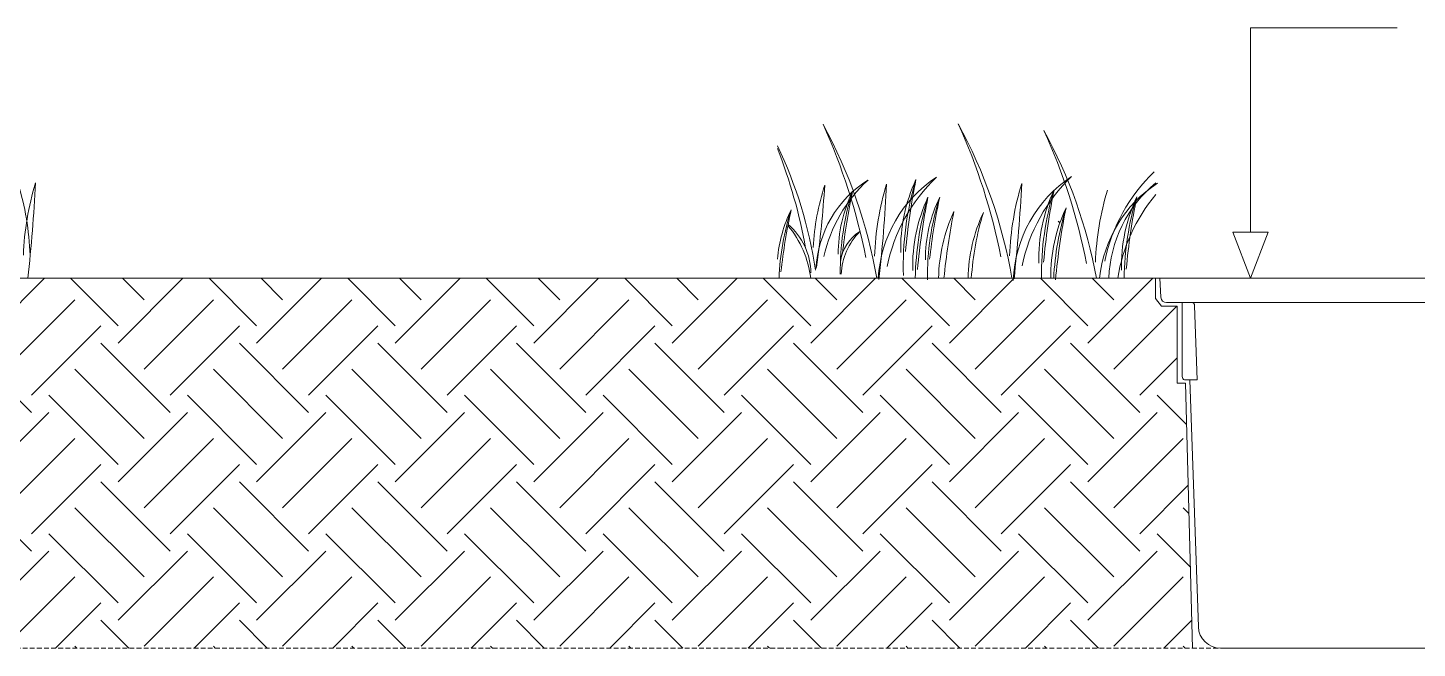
# Model space of a CAD drawing. Header units: millimetres. Extents: x 6388 to 10588, y 8 to 2978.
# Drawn here: x 8404 to 8989, y 944 to 1205 of the extents above; entities that cross this region are included whole.
import ezdxf

# ---------------------------------------------------------------- set-up
doc = ezdxf.new("R2010")
doc.units = ezdxf.units.MM
doc.linetypes.add('JIS_02_2.0', pattern=[3, 2, -1])

msp = doc.modelspace()

# ---------------------------------------------------------------- linework, layer by layer
at = {"lineweight": 5}
for p, q in [((8919.14, 1119.27), (8919.14, 1205.36)), ((8919.14, 1205.36), (8980.89, 1205.36)), ((8911.69, 1119.27), (8919.14, 1099.89)), ((8926.59, 1119.27), (8911.69, 1119.27)), ((8926.59, 1119.27), (8919.14, 1099.89)), ((7208.58, 1099.89), (9233.23, 1099.89)), ((8403.93, 1099.89), (8413.47, 1099.89))]:
    msp.add_line(p, q, dxfattribs=at)
at = {"linetype": 'Continuous', "lineweight": 5}
for p, q in [((8383.63, 1072.58), (8410.94, 1099.89)), ((8442, 1079.88), (8421.98, 1099.89)), ((8442, 1072.58), (8469.32, 1099.89)), ((8452.95, 1090.82), (8443.87, 1099.89)), ((8500.37, 1079.88), (8480.36, 1099.89)), ((8500.37, 1072.58), (8527.69, 1099.89)), ((8511.32, 1090.82), (8502.25, 1099.89)), ((8558.75, 1079.88), (8538.73, 1099.89)), ((8558.75, 1072.58), (8586.06, 1099.89)), ((8569.69, 1090.82), (8560.62, 1099.89)), ((8617.12, 1079.88), (8597.1, 1099.89)), ((8617.12, 1072.58), (8644.43, 1099.89)), ((8628.06, 1090.82), (8618.99, 1099.89)), ((8675.49, 1079.88), (8655.47, 1099.89)), ((8675.49, 1072.58), (8702.8, 1099.89)), ((8686.43, 1090.82), (8677.36, 1099.89)), ((8733.86, 1079.88), (8713.84, 1099.89)), ((8733.86, 1072.58), (8761.17, 1099.89)), ((8744.81, 1090.82), (8735.73, 1099.89)), ((8792.23, 1079.88), (8772.21, 1099.89)), ((8792.23, 1072.58), (8819.55, 1099.89)), ((8803.18, 1090.82), (8794.1, 1099.89)), ((8850.6, 1079.88), (8830.59, 1099.89)), ((8850.6, 1072.58), (8877.92, 1099.89)), ((8861.55, 1090.82), (8852.48, 1099.89)), ((8394.58, 1061.63), (8423.76, 1090.82)), ((8452.95, 1061.63), (8482.13, 1090.82)), ((8511.32, 1061.63), (8540.5, 1090.82)), ((8569.69, 1061.63), (8598.88, 1090.82)), ((8628.06, 1061.63), (8657.25, 1090.82)), ((8686.43, 1061.63), (8715.62, 1090.82)), ((8744.81, 1061.63), (8773.99, 1090.82)), ((8803.18, 1061.63), (8832.36, 1090.82)), ((8861.55, 1061.63), (8888.02, 1088.11)), ((8405.52, 1050.69), (8434.71, 1079.88)), ((8463.89, 1050.69), (8493.08, 1079.88)), ((8522.26, 1050.69), (8551.45, 1079.88)), ((8580.63, 1050.69), (8609.82, 1079.88)), ((8639.01, 1050.69), (8668.19, 1079.88)), ((8697.38, 1050.69), (8726.56, 1079.88)), ((8755.75, 1050.69), (8784.94, 1079.88)), ((8814.12, 1050.69), (8843.31, 1079.88)), ((8405.52, 1043.39), (8376.33, 1072.58)), ((8463.89, 1043.39), (8434.71, 1072.58)), ((8522.26, 1043.39), (8493.08, 1072.58)), ((8580.63, 1043.39), (8551.45, 1072.58)), ((8639.01, 1043.39), (8609.82, 1072.58)), ((8697.38, 1043.39), (8668.19, 1072.58)), ((8755.75, 1043.39), (8726.56, 1072.58)), ((8814.12, 1043.39), (8784.94, 1072.58)), ((8872.49, 1043.39), (8843.31, 1072.58)), ((8872.49, 1050.69), (8888.21, 1066.41)), ((8452.95, 1032.45), (8423.76, 1061.63)), ((8511.32, 1032.45), (8482.13, 1061.63)), ((8569.69, 1032.45), (8540.5, 1061.63)), ((8628.06, 1032.45), (8598.88, 1061.63)), ((8686.43, 1032.45), (8657.25, 1061.63)), ((8744.81, 1032.45), (8715.62, 1061.63)), ((8803.18, 1032.45), (8773.99, 1061.63)), ((8861.55, 1032.45), (8832.36, 1061.63)), ((8442, 1021.5), (8412.82, 1050.69)), ((8500.37, 1021.5), (8471.19, 1050.69)), ((8558.75, 1021.5), (8529.56, 1050.69)), ((8617.12, 1021.5), (8587.93, 1050.69)), ((8675.49, 1021.5), (8646.3, 1050.69)), ((8733.86, 1021.5), (8704.67, 1050.69)), ((8792.23, 1021.5), (8763.05, 1050.69)), ((8850.6, 1021.5), (8821.42, 1050.69)), ((8892.2, 1038.28), (8879.79, 1050.69)), ((8383.63, 1014.21), (8412.82, 1043.39)), ((8442, 1014.21), (8471.19, 1043.39)), ((8500.37, 1014.21), (8529.56, 1043.39)), ((8558.75, 1014.21), (8587.93, 1043.39)), ((8617.12, 1014.21), (8646.3, 1043.39)), ((8675.49, 1014.21), (8704.67, 1043.39)), ((8733.86, 1014.21), (8763.05, 1043.39)), ((8792.23, 1014.21), (8821.42, 1043.39)), ((8850.6, 1014.21), (8879.79, 1043.39)), ((8394.58, 1003.26), (8423.76, 1032.45)), ((8452.95, 1003.26), (8482.13, 1032.45)), ((8511.32, 1003.26), (8540.5, 1032.45)), ((8569.69, 1003.26), (8598.88, 1032.45)), ((8628.06, 1003.26), (8657.25, 1032.45)), ((8686.43, 1003.26), (8715.62, 1032.45)), ((8744.81, 1003.26), (8773.99, 1032.45)), ((8803.18, 1003.26), (8832.36, 1032.45)), ((8861.55, 1003.26), (8890.73, 1032.45)), ((8405.52, 992.32), (8434.71, 1021.5)), ((8463.89, 992.32), (8493.08, 1021.5)), ((8522.26, 992.32), (8551.45, 1021.5)), ((8580.63, 992.32), (8609.82, 1021.5)), ((8639.01, 992.32), (8668.19, 1021.5)), ((8697.38, 992.32), (8726.56, 1021.5)), ((8755.75, 992.32), (8784.94, 1021.5)), ((8814.12, 992.32), (8843.31, 1021.5)), ((8405.52, 985.02), (8376.33, 1014.21)), ((8463.89, 985.02), (8434.71, 1014.21)), ((8522.26, 985.02), (8493.08, 1014.21)), ((8580.63, 985.02), (8551.45, 1014.21)), ((8639.01, 985.02), (8609.82, 1014.21)), ((8697.38, 985.02), (8668.19, 1014.21)), ((8755.75, 985.02), (8726.56, 1014.21)), ((8814.12, 985.02), (8784.94, 1014.21)), ((8872.49, 985.02), (8843.31, 1014.21)), ((8872.49, 992.32), (8892.89, 1012.72)), ((8452.95, 974.08), (8423.76, 1003.26)), ((8511.32, 974.08), (8482.13, 1003.26)), ((8569.69, 974.08), (8540.5, 1003.26)), ((8628.06, 974.08), (8598.88, 1003.26)), ((8686.43, 974.08), (8657.25, 1003.26)), ((8744.81, 974.08), (8715.62, 1003.26)), ((8803.18, 974.08), (8773.99, 1003.26)), ((8861.55, 974.08), (8832.36, 1003.26)), ((8893.21, 1000.78), (8890.73, 1003.26)), ((8442, 963.13), (8412.82, 992.32)), ((8500.37, 963.13), (8471.19, 992.32)), ((8558.75, 963.13), (8529.56, 992.32)), ((8617.12, 963.13), (8587.93, 992.32)), ((8675.49, 963.13), (8646.3, 992.32)), ((8733.86, 963.13), (8704.67, 992.32)), ((8792.23, 963.13), (8763.05, 992.32)), ((8850.6, 963.13), (8821.42, 992.32)), ((8893.82, 978.28), (8879.79, 992.32)), ((8383.63, 955.84), (8412.82, 985.02)), ((8442, 955.84), (8471.19, 985.02)), ((8500.37, 955.84), (8529.56, 985.02)), ((8558.75, 955.84), (8587.93, 985.02)), ((8617.12, 955.84), (8646.3, 985.02)), ((8675.49, 955.84), (8704.67, 985.02)), ((8733.86, 955.84), (8763.05, 985.02)), ((8792.23, 955.84), (8821.42, 985.02)), ((8850.6, 955.84), (8879.79, 985.02)), ((8394.58, 944.89), (8423.76, 974.08)), ((8452.95, 944.89), (8482.13, 974.08)), ((8511.32, 944.89), (8540.5, 974.08)), ((8569.69, 944.89), (8598.88, 974.08)), ((8628.06, 944.89), (8657.25, 974.08)), ((8686.43, 944.89), (8715.62, 974.08)), ((8744.81, 944.89), (8773.99, 974.08)), ((8803.18, 944.89), (8832.36, 974.08)), ((8861.55, 944.89), (8890.73, 974.08)), ((8415.67, 944.1), (8434.71, 963.13)), ((8474.04, 944.1), (8493.08, 963.13)), ((8532.41, 944.1), (8551.45, 963.13)), ((8590.78, 944.1), (8609.82, 963.13)), ((8649.16, 944.1), (8668.19, 963.13)), ((8707.53, 944.1), (8726.56, 963.13)), ((8765.9, 944.1), (8784.94, 963.13)), ((8824.27, 944.1), (8843.31, 963.13)), ((8446.45, 944.1), (8434.71, 955.84)), ((8504.82, 944.1), (8493.08, 955.84)), ((8563.19, 944.1), (8551.45, 955.84)), ((8621.56, 944.1), (8609.82, 955.84)), ((8679.93, 944.1), (8668.19, 955.84)), ((8738.3, 944.1), (8726.56, 955.84)), ((8796.68, 944.1), (8784.94, 955.84)), ((8855.05, 944.1), (8843.31, 955.84)), ((8882.64, 944.1), (8894.43, 955.88)), ((8424.56, 944.1), (8423.76, 944.89)), ((8482.93, 944.1), (8482.13, 944.89)), ((8541.3, 944.1), (8540.5, 944.89)), ((8599.67, 944.1), (8598.88, 944.89)), ((8658.04, 944.1), (8657.25, 944.89)), ((8716.41, 944.1), (8715.62, 944.89)), ((8774.79, 944.1), (8773.99, 944.89)), ((8833.16, 944.1), (8832.36, 944.89)), ((8891.53, 944.1), (8890.73, 944.89))]:
    msp.add_line(p, q, dxfattribs=at)
at = {"color": 7, "linetype": 'Continuous', "lineweight": 5}
for p, q in [((8880.97, 1099.89), (9043.74, 1099.89)), ((8881.39, 1091.87), (8880.97, 1099.89)), ((9041, 1089.66), (8883.71, 1089.66)), ((8890.39, 1089.66), (8890.39, 1058.5)), ((8896.68, 1057.11), (8895.59, 1088.34)), ((8891.37, 1057.11), (8896.68, 1057.11)), ((8897.16, 953.07), (8893.53, 1057.11)), ((9018.25, 944.1), (8906.46, 944.1))]:
    msp.add_line(p, q, dxfattribs=at)
at = {"linetype": 'JIS_02_2.0', "lineweight": 5}
for p, q in [((8227.8, 944.1), (8720.46, 944.1)), ((8720.46, 944.1), (9150.49, 944.1))]:
    msp.add_line(p, q, dxfattribs=at)
at = {"lineweight": 5}
msp.add_lwpolyline([(8879.07, 1099.89), (8879.07, 1091.32), (8881.58, 1088.11), (8888.21, 1088.11), (8888.21, 1055.67), (8891.73, 1055.67), (8894.75, 944.1)], dxfattribs=at)
for centre, radius, start, end in [((8507.25, 1059.34), 254.59, 11.17005, 24.4499), ((8554.87, 1063.99), 209.88, 9.84869, 28.6766), ((8564.17, 1059.61), 254.59, 11.17005, 24.4499), ((8611.79, 1064.26), 209.88, 9.77355, 28.6766), ((8600.31, 1056.8), 254.59, 11.17005, 24.4499), ((8647.93, 1061.46), 209.88, 10.55083, 28.6766), ((8556.33, 1077.16), 181.34, 8.26467, 25.66246), ((8515.13, 1073.89), 219.96, 10.11869, 21.49822), ((8816.62, 1096.92), 54.39, 123.21029, 176.86786), ((8836.12, 1090.61), 71.52, 133.57028, 168.55916), ((8873.54, 1097.19), 54.39, 123.21029, 178.14022), ((8893.04, 1090.88), 71.52, 133.57028, 168.55916), ((8927.88, 1092.91), 71.52, 133.57028, 168.55916), ((8285.71, 1105.34), 119.24, 2.04053, 16.91246), ((8521.25, 1105.34), 119.24, 163.08754, 177.95947), ((7755.29, 1172.32), 652.67, 353.62919, 357.16484), ((8837.75, 1107.33), 103.03, 162.03618, 176.90811), ((8782.97, 1101.46), 46.99, 122.15893, 177.08887), ((8177.14, 1177.33), 563.91, 352.57783, 356.11348), ((8799.72, 1095.69), 61.79, 132.51892, 167.50781), ((8804.82, 1110.36), 59.38, 153.9238, 180.36622), ((8853.32, 1103.47), 107.05, 162.04922, 180.97086), ((8995.54, 1082.93), 249.86, 167.62813, 173.70762), ((8879.89, 1104.88), 119.24, 163.08754, 177.95947), ((8113.93, 1171.85), 652.67, 353.62919, 357.16484), ((8840.46, 1112.37), 68.73, 154.97516, 181.41758), ((8896.73, 1105.43), 123.9, 163.10057, 182.02222), ((9061.74, 1084.68), 289.19, 168.67949, 174.75897), ((8936.81, 1105.15), 119.24, 163.08754, 177.95947), ((8170.85, 1172.12), 652.67, 353.62919, 357.16484), ((8898.63, 1107.96), 68.73, 154.97516, 181.41758), ((8954.9, 1101.01), 123.9, 163.10057, 180.51831), ((9119.92, 1080.26), 289.19, 168.67949, 174.75897), ((8972.95, 1102.35), 119.24, 163.08754, 177.95947), ((8909.67, 1094.39), 54.39, 123.21029, 174.19267), ((8913.81, 1098.06), 54.39, 129.4517, 178.07006), ((8845.51, 1104.91), 68.73, 154.97516, 181.41758), ((8901.78, 1097.97), 123.9, 163.10057, 179.11081), ((9066.79, 1077.22), 289.19, 168.67949, 174.75897), ((8841.55, 1107.97), 59.38, 153.9238, 180.36622), ((8890.05, 1101.08), 107.05, 162.04922, 180.97086), ((9032.27, 1080.54), 249.86, 167.62813, 173.70762), ((8933.89, 1088.96), 71.52, 139.81169, 171.20636), ((8933.48, 1105.04), 68.73, 154.97516, 181.41758), ((8989.74, 1098.1), 123.9, 163.10057, 179.16844), ((9154.76, 1077.34), 289.19, 168.67949, 174.75897), ((8778.93, 1102.64), 59.38, 153.9238, 174.86747), ((8827.43, 1095.75), 107.05, 162.04922, 177.7803), ((8969.65, 1075.21), 249.86, 167.62813, 173.70762), ((8856.44, 1098.89), 68.73, 154.97516, 179.16676), ((9077.72, 1071.2), 289.19, 168.67949, 174.30591), ((8868.84, 1098.47), 68.73, 154.97516, 178.81509), ((8925.11, 1091.53), 123.9, 163.10057, 176.12944), ((8903.69, 1100.5), 68.73, 154.97516, 180.50582), ((8959.95, 1093.56), 123.9, 163.10057, 177.06898), ((9124.97, 1072.81), 289.19, 168.67949, 174.75897), ((8691.1, 1094.61), 43.06, 7.05026, 39.68606), ((8706.27, 1101.65), 27.64, 0.97086, 49.2047), ((8764.24, 1104.3), 18.09, 122.52988, 172.25956), ((8773.83, 1100.49), 27.14, 135.37886, 177.52469), ((8802.21, 1089.34), 49.84, 42.75514, 43.93245), ((8819.62, 1097.82), 31.99, 52.99428, 54.6971)]:
    msp.add_arc(centre, radius, start, end, dxfattribs=at)
at = {"color": 7, "linetype": 'Continuous', "lineweight": 5}
for centre, radius, start, end in [((8883.71, 1091.99), 2.33, 183, 270), ((8891.62, 1058.33), 1.25, 171.95053, 258.57825), ((8906.46, 953.4), 9.3, 182, 270)]:
    msp.add_arc(centre, radius, start, end, dxfattribs=at)
msp.add_open_spline([(8894.6, 1089.66), (8894.66, 1089.66), (8894.72, 1089.65), (8894.85, 1089.62), (8894.91, 1089.59), (8895.02, 1089.53), (8895.08, 1089.49), (8895.18, 1089.39), (8895.23, 1089.34), (8895.32, 1089.22), (8895.37, 1089.15), (8895.44, 1089.01), (8895.47, 1088.93), (8895.55, 1088.69), (8895.58, 1088.51), (8895.59, 1088.34)], degree=3, knots=[0, 0, 0, 0, 0.125, 0.125, 0.25, 0.25, 0.375, 0.375, 0.5, 0.5, 0.625, 0.625, 0.75, 0.75, 1, 1, 1, 1], dxfattribs=at)

doc.saveas('drawing.dxf')
